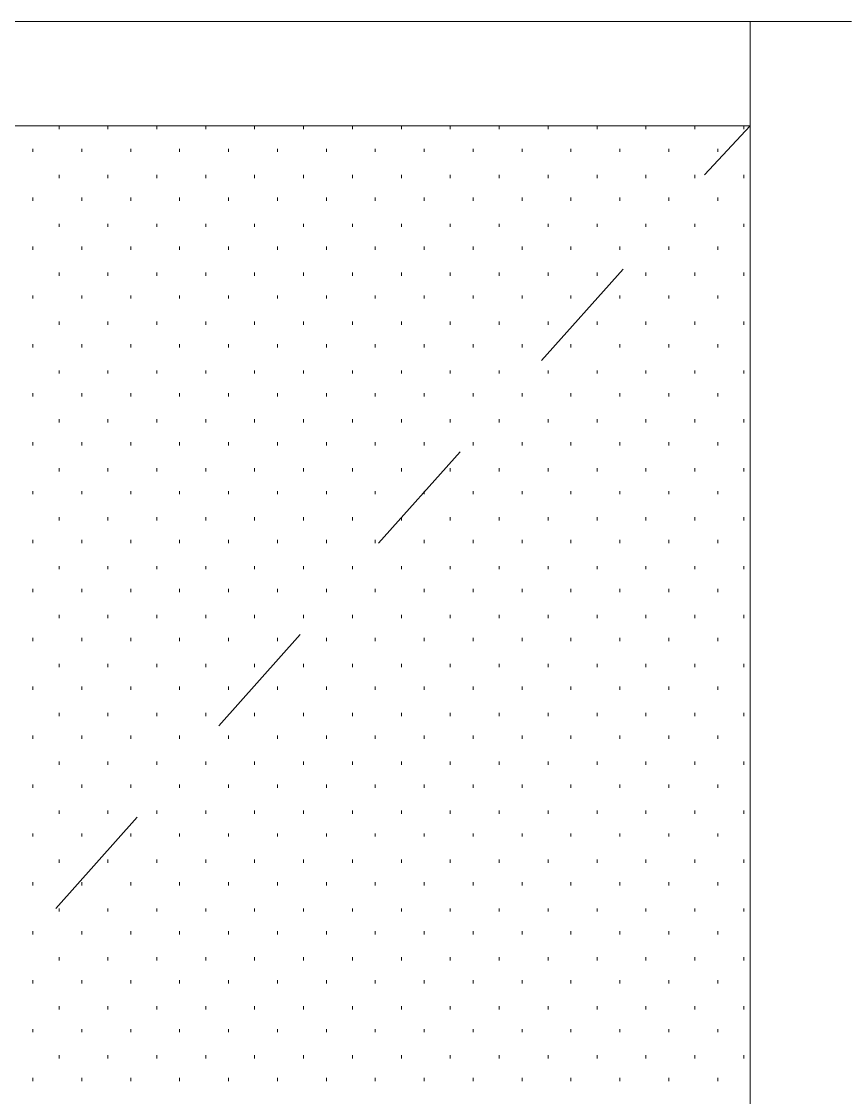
# Model space of a CAD drawing. Header units: inches. Extents: x -6061 to 13621, y -296 to 7483.
# Drawn here: x 12623.01 to 12643.28, y 407.6 to 434.03 of the extents above; entities that cross this region are included whole.
import ezdxf

# ---------------------------------------------------------------- set-up
doc = ezdxf.new("R2010")
doc.units = ezdxf.units.IN
doc.header["$MEASUREMENT"] = 0
doc.layers.get('0').update_dxf_attribs({"linetype": 'CONTINUOUS'})

msp = doc.modelspace()

# ---------------------------------------------------------------- linework, layer by layer
at = {"color": 7, "linetype": 'Continuous', "lineweight": 9, "true_color": 0x000007}
for p, q in [((12640.91411, 434.02858), (12604.87338, 434.02858)), ((12604.87338, 434.02858), (12640.91411, 434.02858)), ((12640.91411, 434.02858), (12640.91411, 431.46569)), ((12643.39691, 434.02858), (12640.91411, 434.02858)), ((12640.91411, 434.02858), (12643.39691, 434.02858)), ((12640.91411, 434.02858), (12640.91411, 349.93356)), ((12604.87338, 431.46569), (12640.91411, 431.46569)), ((12604.87338, 431.46569), (12640.91411, 431.46569)), ((12640.91411, 431.46569), (12639.79284, 430.26433)), ((12640.91411, 431.46569), (12640.91411, 349.93356)), ((12637.79058, 427.94171), (12635.78832, 425.69917)), ((12633.78605, 423.45664), (12631.78379, 421.2141)), ((12629.86162, 418.97157), (12627.85936, 416.72904)), ((12625.85709, 414.4865), (12623.85483, 412.24397))]:
    msp.add_line(p, q, dxfattribs=at)
at = {"color": 7, "linetype": 'Continuous', "lineweight": 9, "true_color": 0xffffff}
for p, q in [((12623.93492, 431.3856), (12623.93492, 431.46569)), ((12625.13628, 431.3856), (12625.13628, 431.46569)), ((12626.33764, 431.3856), (12626.33764, 431.46569)), ((12627.539, 431.3856), (12627.539, 431.46569)), ((12628.74035, 431.3856), (12628.74035, 431.46569)), ((12629.94171, 431.3856), (12629.94171, 431.46569)), ((12631.14307, 431.3856), (12631.14307, 431.46569)), ((12632.34443, 431.3856), (12632.34443, 431.46569)), ((12633.54578, 431.3856), (12633.54578, 431.46569)), ((12634.74714, 431.3856), (12634.74714, 431.46569)), ((12635.9485, 431.3856), (12635.9485, 431.46569)), ((12637.14985, 431.3856), (12637.14985, 431.46569)), ((12638.35121, 431.3856), (12638.35121, 431.46569)), ((12639.55257, 431.3856), (12639.55257, 431.46569)), ((12640.75393, 431.3856), (12640.75393, 431.46569)), ((12623.2942, 430.82496), (12623.2942, 430.90505)), ((12624.49556, 430.82496), (12624.49556, 430.90505)), ((12625.69691, 430.82496), (12625.69691, 430.90505)), ((12626.89827, 430.82496), (12626.89827, 430.90505)), ((12628.09963, 430.82496), (12628.09963, 430.90505)), ((12629.30099, 430.82496), (12629.30099, 430.90505)), ((12630.50234, 430.82496), (12630.50234, 430.90505)), ((12631.7037, 430.82496), (12631.7037, 430.90505)), ((12632.90506, 430.82496), (12632.90506, 430.90505)), ((12634.10642, 430.82496), (12634.10642, 430.90505)), ((12635.30777, 430.82496), (12635.30777, 430.90505)), ((12636.50913, 430.82496), (12636.50913, 430.90505)), ((12637.71049, 430.82496), (12637.71049, 430.90505)), ((12638.91185, 430.82496), (12638.91185, 430.90505)), ((12640.1132, 430.82496), (12640.1132, 430.90505)), ((12623.93492, 430.18424), (12623.93492, 430.26433)), ((12625.13628, 430.18424), (12625.13628, 430.26433)), ((12626.33764, 430.18424), (12626.33764, 430.26433)), ((12627.539, 430.18424), (12627.539, 430.26433)), ((12628.74035, 430.18424), (12628.74035, 430.26433)), ((12629.94171, 430.18424), (12629.94171, 430.26433)), ((12631.14307, 430.18424), (12631.14307, 430.26433)), ((12632.34443, 430.18424), (12632.34443, 430.26433)), ((12633.54578, 430.18424), (12633.54578, 430.26433)), ((12634.74714, 430.18424), (12634.74714, 430.26433)), ((12635.9485, 430.18424), (12635.9485, 430.26433)), ((12637.14985, 430.18424), (12637.14985, 430.26433)), ((12638.35121, 430.18424), (12638.35121, 430.26433)), ((12639.55257, 430.18424), (12639.55257, 430.26433)), ((12640.75393, 430.18424), (12640.75393, 430.26433)), ((12623.2942, 429.62361), (12623.2942, 429.7037)), ((12624.49556, 429.62361), (12624.49556, 429.7037)), ((12625.69691, 429.62361), (12625.69691, 429.7037)), ((12626.89827, 429.62361), (12626.89827, 429.7037)), ((12628.09963, 429.62361), (12628.09963, 429.7037)), ((12629.30099, 429.62361), (12629.30099, 429.7037)), ((12630.50234, 429.62361), (12630.50234, 429.7037)), ((12631.7037, 429.62361), (12631.7037, 429.7037)), ((12632.90506, 429.62361), (12632.90506, 429.7037)), ((12634.10642, 429.62361), (12634.10642, 429.7037)), ((12635.30777, 429.62361), (12635.30777, 429.7037)), ((12636.50913, 429.62361), (12636.50913, 429.7037)), ((12637.71049, 429.62361), (12637.71049, 429.7037)), ((12638.91185, 429.62361), (12638.91185, 429.7037)), ((12640.1132, 429.62361), (12640.1132, 429.7037)), ((12623.93492, 428.98288), (12623.93492, 429.06297)), ((12625.13628, 428.98288), (12625.13628, 429.06297)), ((12626.33764, 428.98288), (12626.33764, 429.06297)), ((12627.539, 428.98288), (12627.539, 429.06297)), ((12628.74035, 428.98288), (12628.74035, 429.06297)), ((12629.94171, 428.98288), (12629.94171, 429.06297)), ((12631.14307, 428.98288), (12631.14307, 429.06297)), ((12632.34443, 428.98288), (12632.34443, 429.06297)), ((12633.54578, 428.98288), (12633.54578, 429.06297)), ((12634.74714, 428.98288), (12634.74714, 429.06297)), ((12635.9485, 428.98288), (12635.9485, 429.06297)), ((12637.14985, 428.98288), (12637.14985, 429.06297)), ((12638.35121, 428.98288), (12638.35121, 429.06297)), ((12639.55257, 428.98288), (12639.55257, 429.06297)), ((12640.75393, 428.98288), (12640.75393, 429.06297)), ((12623.2942, 428.42225), (12623.2942, 428.50234)), ((12624.49556, 428.42225), (12624.49556, 428.50234)), ((12625.69691, 428.42225), (12625.69691, 428.50234)), ((12626.89827, 428.42225), (12626.89827, 428.50234)), ((12628.09963, 428.42225), (12628.09963, 428.50234)), ((12629.30099, 428.42225), (12629.30099, 428.50234)), ((12630.50234, 428.42225), (12630.50234, 428.50234)), ((12631.7037, 428.42225), (12631.7037, 428.50234)), ((12632.90506, 428.42225), (12632.90506, 428.50234)), ((12634.10642, 428.42225), (12634.10642, 428.50234)), ((12635.30777, 428.42225), (12635.30777, 428.50234)), ((12636.50913, 428.42225), (12636.50913, 428.50234)), ((12637.71049, 428.42225), (12637.71049, 428.50234)), ((12638.91185, 428.42225), (12638.91185, 428.50234)), ((12640.1132, 428.42225), (12640.1132, 428.50234)), ((12623.93492, 427.78153), (12623.93492, 427.86162)), ((12625.13628, 427.78153), (12625.13628, 427.86162)), ((12626.33764, 427.78153), (12626.33764, 427.86162)), ((12627.539, 427.78153), (12627.539, 427.86162)), ((12628.74035, 427.78153), (12628.74035, 427.86162)), ((12629.94171, 427.78153), (12629.94171, 427.86162)), ((12631.14307, 427.78153), (12631.14307, 427.86162)), ((12632.34443, 427.78153), (12632.34443, 427.86162)), ((12633.54578, 427.78153), (12633.54578, 427.86162)), ((12634.74714, 427.78153), (12634.74714, 427.86162)), ((12635.9485, 427.78153), (12635.9485, 427.86162)), ((12637.14985, 427.78153), (12637.14985, 427.86162)), ((12638.35121, 427.78153), (12638.35121, 427.86162)), ((12639.55257, 427.78153), (12639.55257, 427.86162)), ((12640.75393, 427.78153), (12640.75393, 427.86162)), ((12623.2942, 427.22089), (12623.2942, 427.30098)), ((12624.49556, 427.22089), (12624.49556, 427.30098)), ((12625.69691, 427.22089), (12625.69691, 427.30098)), ((12626.89827, 427.22089), (12626.89827, 427.30098)), ((12628.09963, 427.22089), (12628.09963, 427.30098)), ((12629.30099, 427.22089), (12629.30099, 427.30098)), ((12630.50234, 427.22089), (12630.50234, 427.30098)), ((12631.7037, 427.22089), (12631.7037, 427.30098)), ((12632.90506, 427.22089), (12632.90506, 427.30098)), ((12634.10642, 427.22089), (12634.10642, 427.30098)), ((12635.30777, 427.22089), (12635.30777, 427.30098)), ((12636.50913, 427.22089), (12636.50913, 427.30098)), ((12637.71049, 427.22089), (12637.71049, 427.30098)), ((12638.91185, 427.22089), (12638.91185, 427.30098)), ((12640.1132, 427.22089), (12640.1132, 427.30098)), ((12623.93492, 426.58017), (12623.93492, 426.66026)), ((12625.13628, 426.58017), (12625.13628, 426.66026)), ((12626.33764, 426.58017), (12626.33764, 426.66026)), ((12627.539, 426.58017), (12627.539, 426.66026)), ((12628.74035, 426.58017), (12628.74035, 426.66026)), ((12629.94171, 426.58017), (12629.94171, 426.66026)), ((12631.14307, 426.58017), (12631.14307, 426.66026)), ((12632.34443, 426.58017), (12632.34443, 426.66026)), ((12633.54578, 426.58017), (12633.54578, 426.66026)), ((12634.74714, 426.58017), (12634.74714, 426.66026)), ((12635.9485, 426.58017), (12635.9485, 426.66026)), ((12637.14985, 426.58017), (12637.14985, 426.66026)), ((12638.35121, 426.58017), (12638.35121, 426.66026)), ((12639.55257, 426.58017), (12639.55257, 426.66026)), ((12640.75393, 426.58017), (12640.75393, 426.66026)), ((12623.2942, 426.01953), (12623.2942, 426.09962)), ((12624.49556, 426.01953), (12624.49556, 426.09962)), ((12625.69691, 426.01953), (12625.69691, 426.09962)), ((12626.89827, 426.01953), (12626.89827, 426.09962)), ((12628.09963, 426.01953), (12628.09963, 426.09962)), ((12629.30099, 426.01953), (12629.30099, 426.09962)), ((12630.50234, 426.01953), (12630.50234, 426.09962)), ((12631.7037, 426.01953), (12631.7037, 426.09962)), ((12632.90506, 426.01953), (12632.90506, 426.09962)), ((12634.10642, 426.01953), (12634.10642, 426.09962)), ((12635.30777, 426.01953), (12635.30777, 426.09962)), ((12636.50913, 426.01953), (12636.50913, 426.09962)), ((12637.71049, 426.01953), (12637.71049, 426.09962)), ((12638.91185, 426.01953), (12638.91185, 426.09962)), ((12640.1132, 426.01953), (12640.1132, 426.09962)), ((12623.93492, 425.37881), (12623.93492, 425.4589)), ((12625.13628, 425.37881), (12625.13628, 425.4589)), ((12626.33764, 425.37881), (12626.33764, 425.4589)), ((12627.539, 425.37881), (12627.539, 425.4589)), ((12628.74035, 425.37881), (12628.74035, 425.4589)), ((12629.94171, 425.37881), (12629.94171, 425.4589)), ((12631.14307, 425.37881), (12631.14307, 425.4589)), ((12632.34443, 425.37881), (12632.34443, 425.4589)), ((12633.54578, 425.37881), (12633.54578, 425.4589)), ((12634.74714, 425.37881), (12634.74714, 425.4589)), ((12635.9485, 425.37881), (12635.9485, 425.4589)), ((12637.14985, 425.37881), (12637.14985, 425.4589)), ((12638.35121, 425.37881), (12638.35121, 425.4589)), ((12639.55257, 425.37881), (12639.55257, 425.4589)), ((12640.75393, 425.37881), (12640.75393, 425.4589)), ((12623.2942, 424.81818), (12623.2942, 424.89827)), ((12624.49556, 424.81818), (12624.49556, 424.89827)), ((12625.69691, 424.81818), (12625.69691, 424.89827)), ((12626.89827, 424.81818), (12626.89827, 424.89827)), ((12628.09963, 424.81818), (12628.09963, 424.89827)), ((12629.30099, 424.81818), (12629.30099, 424.89827)), ((12630.50234, 424.81818), (12630.50234, 424.89827)), ((12631.7037, 424.81818), (12631.7037, 424.89827)), ((12632.90506, 424.81818), (12632.90506, 424.89827)), ((12634.10642, 424.81818), (12634.10642, 424.89827)), ((12635.30777, 424.81818), (12635.30777, 424.89827)), ((12636.50913, 424.81818), (12636.50913, 424.89827)), ((12637.71049, 424.81818), (12637.71049, 424.89827)), ((12638.91185, 424.81818), (12638.91185, 424.89827)), ((12640.1132, 424.81818), (12640.1132, 424.89827)), ((12623.93492, 424.17745), (12623.93492, 424.25754)), ((12625.13628, 424.17745), (12625.13628, 424.25754)), ((12626.33764, 424.17745), (12626.33764, 424.25754)), ((12627.539, 424.17745), (12627.539, 424.25754)), ((12628.74035, 424.17745), (12628.74035, 424.25754)), ((12629.94171, 424.17745), (12629.94171, 424.25754)), ((12631.14307, 424.17745), (12631.14307, 424.25754)), ((12632.34443, 424.17745), (12632.34443, 424.25754)), ((12633.54578, 424.17745), (12633.54578, 424.25754)), ((12634.74714, 424.17745), (12634.74714, 424.25754)), ((12635.9485, 424.17745), (12635.9485, 424.25754)), ((12637.14985, 424.17745), (12637.14985, 424.25754)), ((12638.35121, 424.17745), (12638.35121, 424.25754)), ((12639.55257, 424.17745), (12639.55257, 424.25754)), ((12640.75393, 424.17745), (12640.75393, 424.25754)), ((12623.2942, 423.61682), (12623.2942, 423.69691)), ((12624.49556, 423.61682), (12624.49556, 423.69691)), ((12625.69691, 423.61682), (12625.69691, 423.69691)), ((12626.89827, 423.61682), (12626.89827, 423.69691)), ((12628.09963, 423.61682), (12628.09963, 423.69691)), ((12629.30099, 423.61682), (12629.30099, 423.69691)), ((12630.50234, 423.61682), (12630.50234, 423.69691)), ((12631.7037, 423.61682), (12631.7037, 423.69691)), ((12632.90506, 423.61682), (12632.90506, 423.69691)), ((12634.10642, 423.61682), (12634.10642, 423.69691)), ((12635.30777, 423.61682), (12635.30777, 423.69691)), ((12636.50913, 423.61682), (12636.50913, 423.69691)), ((12637.71049, 423.61682), (12637.71049, 423.69691)), ((12638.91185, 423.61682), (12638.91185, 423.69691)), ((12640.1132, 423.61682), (12640.1132, 423.69691)), ((12623.93492, 422.9761), (12623.93492, 423.05619)), ((12625.13628, 422.9761), (12625.13628, 423.05619)), ((12626.33764, 422.9761), (12626.33764, 423.05619)), ((12627.539, 422.9761), (12627.539, 423.05619)), ((12628.74035, 422.9761), (12628.74035, 423.05619)), ((12629.94171, 422.9761), (12629.94171, 423.05619)), ((12631.14307, 422.9761), (12631.14307, 423.05619)), ((12632.34443, 422.9761), (12632.34443, 423.05619)), ((12633.54578, 422.9761), (12633.54578, 423.05619)), ((12634.74714, 422.9761), (12634.74714, 423.05619)), ((12635.9485, 422.9761), (12635.9485, 423.05619)), ((12637.14985, 422.9761), (12637.14985, 423.05619)), ((12638.35121, 422.9761), (12638.35121, 423.05619)), ((12639.55257, 422.9761), (12639.55257, 423.05619)), ((12640.75393, 422.9761), (12640.75393, 423.05619)), ((12623.2942, 422.41546), (12623.2942, 422.49555)), ((12624.49556, 422.41546), (12624.49556, 422.49555)), ((12625.69691, 422.41546), (12625.69691, 422.49555)), ((12626.89827, 422.41546), (12626.89827, 422.49555)), ((12628.09963, 422.41546), (12628.09963, 422.49555)), ((12629.30099, 422.41546), (12629.30099, 422.49555)), ((12630.50234, 422.41546), (12630.50234, 422.49555)), ((12631.7037, 422.41546), (12631.7037, 422.49555)), ((12632.90506, 422.41546), (12632.90506, 422.49555)), ((12634.10642, 422.41546), (12634.10642, 422.49555)), ((12635.30777, 422.41546), (12635.30777, 422.49555)), ((12636.50913, 422.41546), (12636.50913, 422.49555)), ((12637.71049, 422.41546), (12637.71049, 422.49555)), ((12638.91185, 422.41546), (12638.91185, 422.49555)), ((12640.1132, 422.41546), (12640.1132, 422.49555)), ((12623.93492, 421.77474), (12623.93492, 421.85483)), ((12625.13628, 421.77474), (12625.13628, 421.85483)), ((12626.33764, 421.77474), (12626.33764, 421.85483)), ((12627.539, 421.77474), (12627.539, 421.85483)), ((12628.74035, 421.77474), (12628.74035, 421.85483)), ((12629.94171, 421.77474), (12629.94171, 421.85483)), ((12631.14307, 421.77474), (12631.14307, 421.85483)), ((12632.34443, 421.77474), (12632.34443, 421.85483)), ((12633.54578, 421.77474), (12633.54578, 421.85483)), ((12634.74714, 421.77474), (12634.74714, 421.85483)), ((12635.9485, 421.77474), (12635.9485, 421.85483)), ((12637.14985, 421.77474), (12637.14985, 421.85483)), ((12638.35121, 421.77474), (12638.35121, 421.85483)), ((12639.55257, 421.77474), (12639.55257, 421.85483)), ((12640.75393, 421.77474), (12640.75393, 421.85483)), ((12623.2942, 421.2141), (12623.2942, 421.2942)), ((12624.49556, 421.2141), (12624.49556, 421.2942)), ((12625.69691, 421.2141), (12625.69691, 421.2942)), ((12626.89827, 421.2141), (12626.89827, 421.2942)), ((12628.09963, 421.2141), (12628.09963, 421.2942)), ((12629.30099, 421.2141), (12629.30099, 421.2942)), ((12630.50234, 421.2141), (12630.50234, 421.2942)), ((12631.7037, 421.2141), (12631.7037, 421.2942)), ((12632.90506, 421.2141), (12632.90506, 421.2942)), ((12634.10642, 421.2141), (12634.10642, 421.2942)), ((12635.30777, 421.2141), (12635.30777, 421.2942)), ((12636.50913, 421.2141), (12636.50913, 421.2942)), ((12637.71049, 421.2141), (12637.71049, 421.2942)), ((12638.91185, 421.2141), (12638.91185, 421.2942)), ((12640.1132, 421.2141), (12640.1132, 421.2942)), ((12623.93492, 420.57338), (12623.93492, 420.65347)), ((12625.13628, 420.57338), (12625.13628, 420.65347)), ((12626.33764, 420.57338), (12626.33764, 420.65347)), ((12627.539, 420.57338), (12627.539, 420.65347)), ((12628.74035, 420.57338), (12628.74035, 420.65347)), ((12629.94171, 420.57338), (12629.94171, 420.65347)), ((12631.14307, 420.57338), (12631.14307, 420.65347)), ((12632.34443, 420.57338), (12632.34443, 420.65347)), ((12633.54578, 420.57338), (12633.54578, 420.65347)), ((12634.74714, 420.57338), (12634.74714, 420.65347)), ((12635.9485, 420.57338), (12635.9485, 420.65347)), ((12637.14985, 420.57338), (12637.14985, 420.65347)), ((12638.35121, 420.57338), (12638.35121, 420.65347)), ((12639.55257, 420.57338), (12639.55257, 420.65347)), ((12640.75393, 420.57338), (12640.75393, 420.65347)), ((12623.2942, 420.01275), (12623.2942, 420.09284)), ((12624.49556, 420.01275), (12624.49556, 420.09284)), ((12625.69691, 420.01275), (12625.69691, 420.09284)), ((12626.89827, 420.01275), (12626.89827, 420.09284)), ((12628.09963, 420.01275), (12628.09963, 420.09284)), ((12629.30099, 420.01275), (12629.30099, 420.09284)), ((12630.50234, 420.01275), (12630.50234, 420.09284)), ((12631.7037, 420.01275), (12631.7037, 420.09284)), ((12632.90506, 420.01275), (12632.90506, 420.09284)), ((12634.10642, 420.01275), (12634.10642, 420.09284)), ((12635.30777, 420.01275), (12635.30777, 420.09284)), ((12636.50913, 420.01275), (12636.50913, 420.09284)), ((12637.71049, 420.01275), (12637.71049, 420.09284)), ((12638.91185, 420.01275), (12638.91185, 420.09284)), ((12640.1132, 420.01275), (12640.1132, 420.09284)), ((12623.93492, 419.37202), (12623.93492, 419.45211)), ((12625.13628, 419.37202), (12625.13628, 419.45211)), ((12626.33764, 419.37202), (12626.33764, 419.45211)), ((12627.539, 419.37202), (12627.539, 419.45211)), ((12628.74035, 419.37202), (12628.74035, 419.45211)), ((12629.94171, 419.37202), (12629.94171, 419.45211)), ((12631.14307, 419.37202), (12631.14307, 419.45211)), ((12632.34443, 419.37202), (12632.34443, 419.45211)), ((12633.54578, 419.37202), (12633.54578, 419.45211)), ((12634.74714, 419.37202), (12634.74714, 419.45211)), ((12635.9485, 419.37202), (12635.9485, 419.45211)), ((12637.14985, 419.37202), (12637.14985, 419.45211)), ((12638.35121, 419.37202), (12638.35121, 419.45211)), ((12639.55257, 419.37202), (12639.55257, 419.45211)), ((12640.75393, 419.37202), (12640.75393, 419.45211)), ((12623.2942, 418.81139), (12623.2942, 418.89148)), ((12624.49556, 418.81139), (12624.49556, 418.89148)), ((12625.69691, 418.81139), (12625.69691, 418.89148)), ((12626.89827, 418.81139), (12626.89827, 418.89148)), ((12628.09963, 418.81139), (12628.09963, 418.89148)), ((12629.30099, 418.81139), (12629.30099, 418.89148)), ((12630.50234, 418.81139), (12630.50234, 418.89148)), ((12631.7037, 418.81139), (12631.7037, 418.89148)), ((12632.90506, 418.81139), (12632.90506, 418.89148)), ((12634.10642, 418.81139), (12634.10642, 418.89148)), ((12635.30777, 418.81139), (12635.30777, 418.89148)), ((12636.50913, 418.81139), (12636.50913, 418.89148)), ((12637.71049, 418.81139), (12637.71049, 418.89148)), ((12638.91185, 418.81139), (12638.91185, 418.89148)), ((12640.1132, 418.81139), (12640.1132, 418.89148)), ((12623.93492, 418.17067), (12623.93492, 418.25076)), ((12625.13628, 418.17067), (12625.13628, 418.25076)), ((12626.33764, 418.17067), (12626.33764, 418.25076)), ((12627.539, 418.17067), (12627.539, 418.25076)), ((12628.74035, 418.17067), (12628.74035, 418.25076)), ((12629.94171, 418.17067), (12629.94171, 418.25076)), ((12631.14307, 418.17067), (12631.14307, 418.25076)), ((12632.34443, 418.17067), (12632.34443, 418.25076)), ((12633.54578, 418.17067), (12633.54578, 418.25076)), ((12634.74714, 418.17067), (12634.74714, 418.25076)), ((12635.9485, 418.17067), (12635.9485, 418.25076)), ((12637.14985, 418.17067), (12637.14985, 418.25076)), ((12638.35121, 418.17067), (12638.35121, 418.25076)), ((12639.55257, 418.17067), (12639.55257, 418.25076)), ((12640.75393, 418.17067), (12640.75393, 418.25076)), ((12623.2942, 417.61003), (12623.2942, 417.69012)), ((12624.49556, 417.61003), (12624.49556, 417.69012)), ((12625.69691, 417.61003), (12625.69691, 417.69012)), ((12626.89827, 417.61003), (12626.89827, 417.69012)), ((12628.09963, 417.61003), (12628.09963, 417.69012)), ((12629.30099, 417.61003), (12629.30099, 417.69012)), ((12630.50234, 417.61003), (12630.50234, 417.69012)), ((12631.7037, 417.61003), (12631.7037, 417.69012)), ((12632.90506, 417.61003), (12632.90506, 417.69012)), ((12634.10642, 417.61003), (12634.10642, 417.69012)), ((12635.30777, 417.61003), (12635.30777, 417.69012)), ((12636.50913, 417.61003), (12636.50913, 417.69012)), ((12637.71049, 417.61003), (12637.71049, 417.69012)), ((12638.91185, 417.61003), (12638.91185, 417.69012)), ((12640.1132, 417.61003), (12640.1132, 417.69012)), ((12623.93492, 416.96931), (12623.93492, 417.0494)), ((12625.13628, 416.96931), (12625.13628, 417.0494)), ((12626.33764, 416.96931), (12626.33764, 417.0494)), ((12627.539, 416.96931), (12627.539, 417.0494)), ((12628.74035, 416.96931), (12628.74035, 417.0494)), ((12629.94171, 416.96931), (12629.94171, 417.0494)), ((12631.14307, 416.96931), (12631.14307, 417.0494)), ((12632.34443, 416.96931), (12632.34443, 417.0494)), ((12633.54578, 416.96931), (12633.54578, 417.0494)), ((12634.74714, 416.96931), (12634.74714, 417.0494)), ((12635.9485, 416.96931), (12635.9485, 417.0494)), ((12637.14985, 416.96931), (12637.14985, 417.0494)), ((12638.35121, 416.96931), (12638.35121, 417.0494)), ((12639.55257, 416.96931), (12639.55257, 417.0494)), ((12640.75393, 416.96931), (12640.75393, 417.0494)), ((12623.2942, 416.40867), (12623.2942, 416.48877)), ((12624.49556, 416.40867), (12624.49556, 416.48877)), ((12625.69691, 416.40867), (12625.69691, 416.48877)), ((12626.89827, 416.40867), (12626.89827, 416.48877)), ((12628.09963, 416.40867), (12628.09963, 416.48877)), ((12629.30099, 416.40867), (12629.30099, 416.48877)), ((12630.50234, 416.40867), (12630.50234, 416.48877)), ((12631.7037, 416.40867), (12631.7037, 416.48877)), ((12632.90506, 416.40867), (12632.90506, 416.48877)), ((12634.10642, 416.40867), (12634.10642, 416.48877)), ((12635.30777, 416.40867), (12635.30777, 416.48877)), ((12636.50913, 416.40867), (12636.50913, 416.48877)), ((12637.71049, 416.40867), (12637.71049, 416.48877)), ((12638.91185, 416.40867), (12638.91185, 416.48877)), ((12640.1132, 416.40867), (12640.1132, 416.48877)), ((12623.93492, 415.76795), (12623.93492, 415.84804)), ((12625.13628, 415.76795), (12625.13628, 415.84804)), ((12626.33764, 415.76795), (12626.33764, 415.84804)), ((12627.539, 415.76795), (12627.539, 415.84804)), ((12628.74035, 415.76795), (12628.74035, 415.84804)), ((12629.94171, 415.76795), (12629.94171, 415.84804)), ((12631.14307, 415.76795), (12631.14307, 415.84804)), ((12632.34443, 415.76795), (12632.34443, 415.84804)), ((12633.54578, 415.76795), (12633.54578, 415.84804)), ((12634.74714, 415.76795), (12634.74714, 415.84804)), ((12635.9485, 415.76795), (12635.9485, 415.84804)), ((12637.14985, 415.76795), (12637.14985, 415.84804)), ((12638.35121, 415.76795), (12638.35121, 415.84804)), ((12639.55257, 415.76795), (12639.55257, 415.84804)), ((12640.75393, 415.76795), (12640.75393, 415.84804)), ((12623.2942, 415.20732), (12623.2942, 415.28741)), ((12624.49556, 415.20732), (12624.49556, 415.28741)), ((12625.69691, 415.20732), (12625.69691, 415.28741)), ((12626.89827, 415.20732), (12626.89827, 415.28741)), ((12628.09963, 415.20732), (12628.09963, 415.28741)), ((12629.30099, 415.20732), (12629.30099, 415.28741)), ((12630.50234, 415.20732), (12630.50234, 415.28741)), ((12631.7037, 415.20732), (12631.7037, 415.28741)), ((12632.90506, 415.20732), (12632.90506, 415.28741)), ((12634.10642, 415.20732), (12634.10642, 415.28741)), ((12635.30777, 415.20732), (12635.30777, 415.28741)), ((12636.50913, 415.20732), (12636.50913, 415.28741)), ((12637.71049, 415.20732), (12637.71049, 415.28741)), ((12638.91185, 415.20732), (12638.91185, 415.28741)), ((12640.1132, 415.20732), (12640.1132, 415.28741)), ((12623.93492, 414.56659), (12623.93492, 414.64668)), ((12625.13628, 414.56659), (12625.13628, 414.64668)), ((12626.33764, 414.56659), (12626.33764, 414.64668)), ((12627.539, 414.56659), (12627.539, 414.64668)), ((12628.74035, 414.56659), (12628.74035, 414.64668)), ((12629.94171, 414.56659), (12629.94171, 414.64668)), ((12631.14307, 414.56659), (12631.14307, 414.64668)), ((12632.34443, 414.56659), (12632.34443, 414.64668)), ((12633.54578, 414.56659), (12633.54578, 414.64668)), ((12634.74714, 414.56659), (12634.74714, 414.64668)), ((12635.9485, 414.56659), (12635.9485, 414.64668)), ((12637.14985, 414.56659), (12637.14985, 414.64668)), ((12638.35121, 414.56659), (12638.35121, 414.64668)), ((12639.55257, 414.56659), (12639.55257, 414.64668)), ((12640.75393, 414.56659), (12640.75393, 414.64668)), ((12623.2942, 414.00596), (12623.2942, 414.08605)), ((12624.49556, 414.00596), (12624.49556, 414.08605)), ((12625.69691, 414.00596), (12625.69691, 414.08605)), ((12626.89827, 414.00596), (12626.89827, 414.08605)), ((12628.09963, 414.00596), (12628.09963, 414.08605)), ((12629.30099, 414.00596), (12629.30099, 414.08605)), ((12630.50234, 414.00596), (12630.50234, 414.08605)), ((12631.7037, 414.00596), (12631.7037, 414.08605)), ((12632.90506, 414.00596), (12632.90506, 414.08605)), ((12634.10642, 414.00596), (12634.10642, 414.08605)), ((12635.30777, 414.00596), (12635.30777, 414.08605)), ((12636.50913, 414.00596), (12636.50913, 414.08605)), ((12637.71049, 414.00596), (12637.71049, 414.08605)), ((12638.91185, 414.00596), (12638.91185, 414.08605)), ((12640.1132, 414.00596), (12640.1132, 414.08605)), ((12623.93492, 413.36524), (12623.93492, 413.44533)), ((12625.13628, 413.36524), (12625.13628, 413.44533)), ((12626.33764, 413.36524), (12626.33764, 413.44533)), ((12627.539, 413.36524), (12627.539, 413.44533)), ((12628.74035, 413.36524), (12628.74035, 413.44533)), ((12629.94171, 413.36524), (12629.94171, 413.44533)), ((12631.14307, 413.36524), (12631.14307, 413.44533)), ((12632.34443, 413.36524), (12632.34443, 413.44533)), ((12633.54578, 413.36524), (12633.54578, 413.44533)), ((12634.74714, 413.36524), (12634.74714, 413.44533)), ((12635.9485, 413.36524), (12635.9485, 413.44533)), ((12637.14985, 413.36524), (12637.14985, 413.44533)), ((12638.35121, 413.36524), (12638.35121, 413.44533)), ((12639.55257, 413.36524), (12639.55257, 413.44533)), ((12640.75393, 413.36524), (12640.75393, 413.44533)), ((12623.2942, 412.8046), (12623.2942, 412.88469)), ((12624.49556, 412.8046), (12624.49556, 412.88469)), ((12625.69691, 412.8046), (12625.69691, 412.88469)), ((12626.89827, 412.8046), (12626.89827, 412.88469)), ((12628.09963, 412.8046), (12628.09963, 412.88469)), ((12629.30099, 412.8046), (12629.30099, 412.88469)), ((12630.50234, 412.8046), (12630.50234, 412.88469)), ((12631.7037, 412.8046), (12631.7037, 412.88469)), ((12632.90506, 412.8046), (12632.90506, 412.88469)), ((12634.10642, 412.8046), (12634.10642, 412.88469)), ((12635.30777, 412.8046), (12635.30777, 412.88469)), ((12636.50913, 412.8046), (12636.50913, 412.88469)), ((12637.71049, 412.8046), (12637.71049, 412.88469)), ((12638.91185, 412.8046), (12638.91185, 412.88469)), ((12640.1132, 412.8046), (12640.1132, 412.88469)), ((12623.93492, 412.16388), (12623.93492, 412.24397)), ((12625.13628, 412.16388), (12625.13628, 412.24397)), ((12626.33764, 412.16388), (12626.33764, 412.24397)), ((12627.539, 412.16388), (12627.539, 412.24397)), ((12628.74035, 412.16388), (12628.74035, 412.24397)), ((12629.94171, 412.16388), (12629.94171, 412.24397)), ((12631.14307, 412.16388), (12631.14307, 412.24397)), ((12632.34443, 412.16388), (12632.34443, 412.24397)), ((12633.54578, 412.16388), (12633.54578, 412.24397)), ((12634.74714, 412.16388), (12634.74714, 412.24397)), ((12635.9485, 412.16388), (12635.9485, 412.24397)), ((12637.14985, 412.16388), (12637.14985, 412.24397)), ((12638.35121, 412.16388), (12638.35121, 412.24397)), ((12639.55257, 412.16388), (12639.55257, 412.24397)), ((12640.75393, 412.16388), (12640.75393, 412.24397)), ((12623.2942, 411.60324), (12623.2942, 411.68334)), ((12624.49556, 411.60324), (12624.49556, 411.68334)), ((12625.69691, 411.60324), (12625.69691, 411.68334)), ((12626.89827, 411.60324), (12626.89827, 411.68334)), ((12628.09963, 411.60324), (12628.09963, 411.68334)), ((12629.30099, 411.60324), (12629.30099, 411.68334)), ((12630.50234, 411.60324), (12630.50234, 411.68334)), ((12631.7037, 411.60324), (12631.7037, 411.68334)), ((12632.90506, 411.60324), (12632.90506, 411.68334)), ((12634.10642, 411.60324), (12634.10642, 411.68334)), ((12635.30777, 411.60324), (12635.30777, 411.68334)), ((12636.50913, 411.60324), (12636.50913, 411.68334)), ((12637.71049, 411.60324), (12637.71049, 411.68334)), ((12638.91185, 411.60324), (12638.91185, 411.68334)), ((12640.1132, 411.60324), (12640.1132, 411.68334)), ((12623.93492, 410.96252), (12623.93492, 411.04261)), ((12625.13628, 410.96252), (12625.13628, 411.04261)), ((12626.33764, 410.96252), (12626.33764, 411.04261)), ((12627.539, 410.96252), (12627.539, 411.04261)), ((12628.74035, 410.96252), (12628.74035, 411.04261)), ((12629.94171, 410.96252), (12629.94171, 411.04261)), ((12631.14307, 410.96252), (12631.14307, 411.04261)), ((12632.34443, 410.96252), (12632.34443, 411.04261)), ((12633.54578, 410.96252), (12633.54578, 411.04261)), ((12634.74714, 410.96252), (12634.74714, 411.04261)), ((12635.9485, 410.96252), (12635.9485, 411.04261)), ((12637.14985, 410.96252), (12637.14985, 411.04261)), ((12638.35121, 410.96252), (12638.35121, 411.04261)), ((12639.55257, 410.96252), (12639.55257, 411.04261)), ((12640.75393, 410.96252), (12640.75393, 411.04261)), ((12623.2942, 410.40189), (12623.2942, 410.48198)), ((12624.49556, 410.40189), (12624.49556, 410.48198)), ((12625.69691, 410.40189), (12625.69691, 410.48198)), ((12626.89827, 410.40189), (12626.89827, 410.48198)), ((12628.09963, 410.40189), (12628.09963, 410.48198)), ((12629.30099, 410.40189), (12629.30099, 410.48198)), ((12630.50234, 410.40189), (12630.50234, 410.48198)), ((12631.7037, 410.40189), (12631.7037, 410.48198)), ((12632.90506, 410.40189), (12632.90506, 410.48198)), ((12634.10642, 410.40189), (12634.10642, 410.48198)), ((12635.30777, 410.40189), (12635.30777, 410.48198)), ((12636.50913, 410.40189), (12636.50913, 410.48198)), ((12637.71049, 410.40189), (12637.71049, 410.48198)), ((12638.91185, 410.40189), (12638.91185, 410.48198)), ((12640.1132, 410.40189), (12640.1132, 410.48198)), ((12623.93492, 409.76116), (12623.93492, 409.84125)), ((12625.13628, 409.76116), (12625.13628, 409.84125)), ((12626.33764, 409.76116), (12626.33764, 409.84125)), ((12627.539, 409.76116), (12627.539, 409.84125)), ((12628.74035, 409.76116), (12628.74035, 409.84125)), ((12629.94171, 409.76116), (12629.94171, 409.84125)), ((12631.14307, 409.76116), (12631.14307, 409.84125)), ((12632.34443, 409.76116), (12632.34443, 409.84125)), ((12633.54578, 409.76116), (12633.54578, 409.84125)), ((12634.74714, 409.76116), (12634.74714, 409.84125)), ((12635.9485, 409.76116), (12635.9485, 409.84125)), ((12637.14985, 409.76116), (12637.14985, 409.84125)), ((12638.35121, 409.76116), (12638.35121, 409.84125)), ((12639.55257, 409.76116), (12639.55257, 409.84125)), ((12640.75393, 409.76116), (12640.75393, 409.84125)), ((12623.2942, 409.20053), (12623.2942, 409.28062)), ((12624.49556, 409.20053), (12624.49556, 409.28062)), ((12625.69691, 409.20053), (12625.69691, 409.28062)), ((12626.89827, 409.20053), (12626.89827, 409.28062)), ((12628.09963, 409.20053), (12628.09963, 409.28062)), ((12629.30099, 409.20053), (12629.30099, 409.28062)), ((12630.50234, 409.20053), (12630.50234, 409.28062)), ((12631.7037, 409.20053), (12631.7037, 409.28062)), ((12632.90506, 409.20053), (12632.90506, 409.28062)), ((12634.10642, 409.20053), (12634.10642, 409.28062)), ((12635.30777, 409.20053), (12635.30777, 409.28062)), ((12636.50913, 409.20053), (12636.50913, 409.28062)), ((12637.71049, 409.20053), (12637.71049, 409.28062)), ((12638.91185, 409.20053), (12638.91185, 409.28062)), ((12640.1132, 409.20053), (12640.1132, 409.28062)), ((12623.93492, 408.55981), (12623.93492, 408.6399)), ((12625.13628, 408.55981), (12625.13628, 408.6399)), ((12626.33764, 408.55981), (12626.33764, 408.6399)), ((12627.539, 408.55981), (12627.539, 408.6399)), ((12628.74035, 408.55981), (12628.74035, 408.6399)), ((12629.94171, 408.55981), (12629.94171, 408.6399)), ((12631.14307, 408.55981), (12631.14307, 408.6399)), ((12632.34443, 408.55981), (12632.34443, 408.6399)), ((12633.54578, 408.55981), (12633.54578, 408.6399)), ((12634.74714, 408.55981), (12634.74714, 408.6399)), ((12635.9485, 408.55981), (12635.9485, 408.6399)), ((12637.14985, 408.55981), (12637.14985, 408.6399)), ((12638.35121, 408.55981), (12638.35121, 408.6399)), ((12639.55257, 408.55981), (12639.55257, 408.6399)), ((12640.75393, 408.55981), (12640.75393, 408.6399)), ((12623.2942, 407.99917), (12623.2942, 408.07926)), ((12624.49556, 407.99917), (12624.49556, 408.07926)), ((12625.69691, 407.99917), (12625.69691, 408.07926)), ((12626.89827, 407.99917), (12626.89827, 408.07926)), ((12628.09963, 407.99917), (12628.09963, 408.07926)), ((12629.30099, 407.99917), (12629.30099, 408.07926)), ((12630.50234, 407.99917), (12630.50234, 408.07926)), ((12631.7037, 407.99917), (12631.7037, 408.07926)), ((12632.90506, 407.99917), (12632.90506, 408.07926)), ((12634.10642, 407.99917), (12634.10642, 408.07926)), ((12635.30777, 407.99917), (12635.30777, 408.07926)), ((12636.50913, 407.99917), (12636.50913, 408.07926)), ((12637.71049, 407.99917), (12637.71049, 408.07926)), ((12638.91185, 407.99917), (12638.91185, 408.07926)), ((12640.1132, 407.99917), (12640.1132, 408.07926))]:
    msp.add_line(p, q, dxfattribs=at)

doc.saveas('drawing.dxf')
